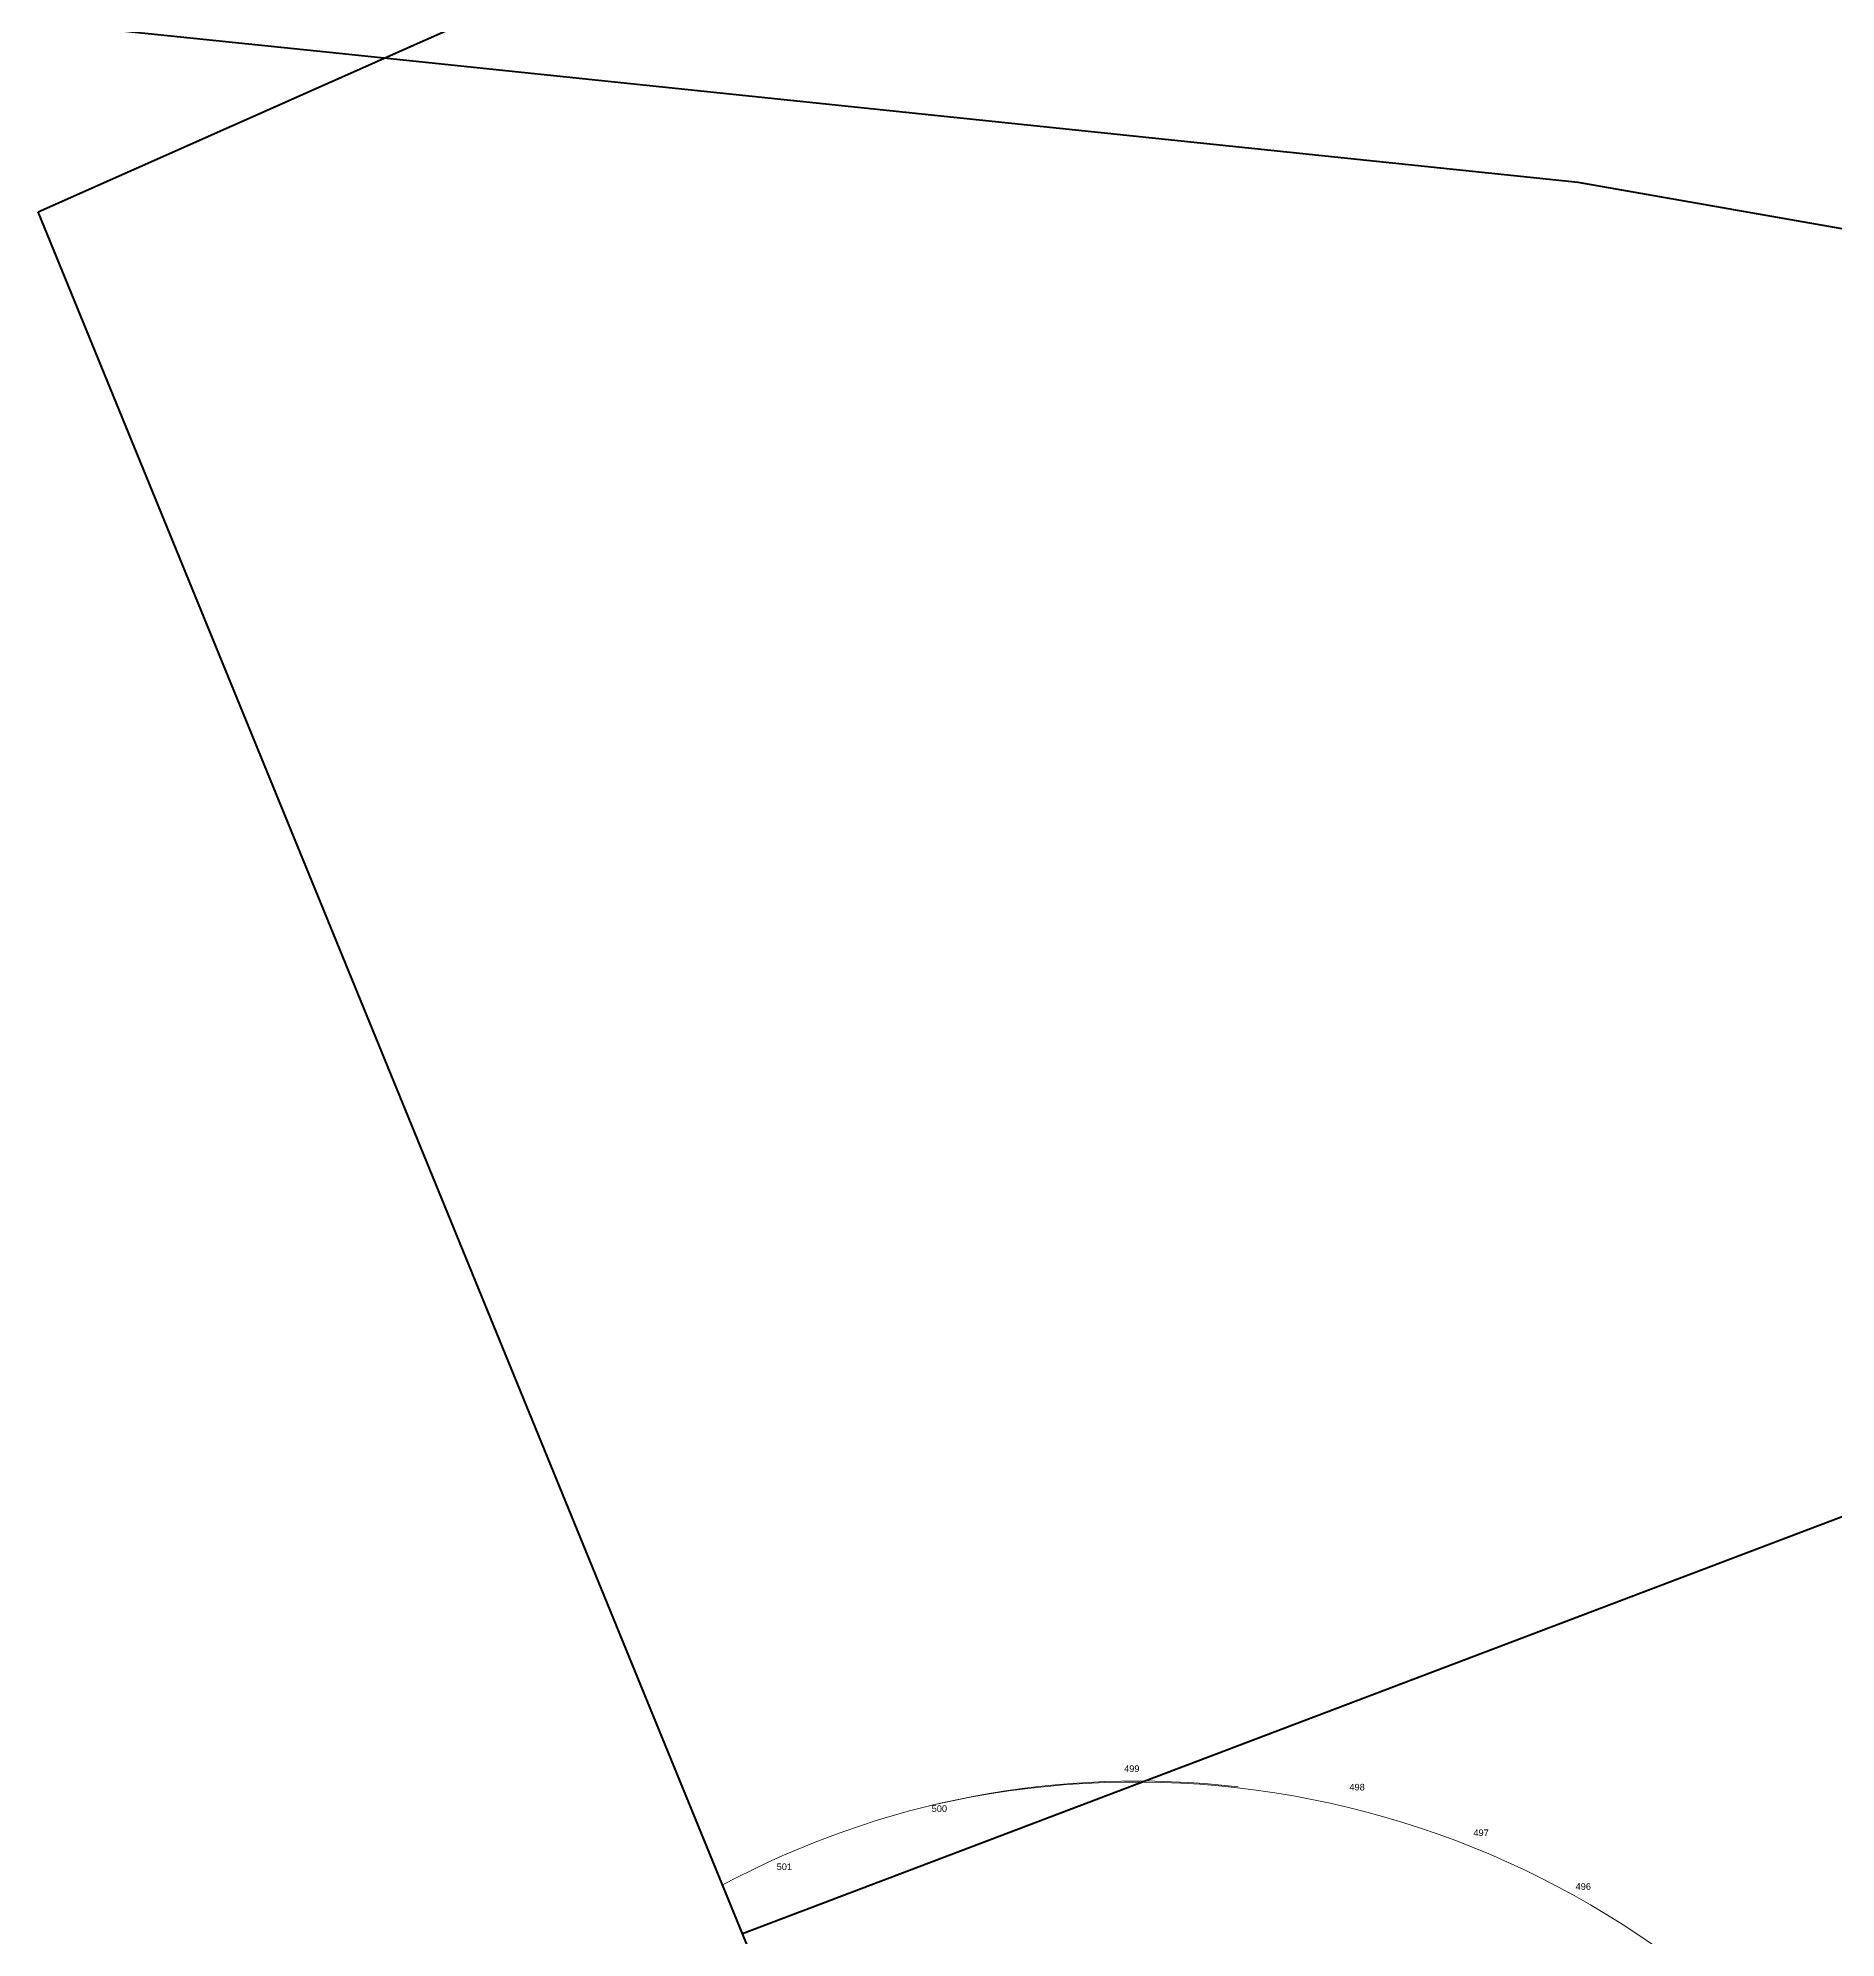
# Model space of a CAD drawing. Header units: metres. Extents: x 245232 to 248406, y 1633796 to 1637634.
# Drawn here: x 245335.4 to 245403.6, y 1637080.2 to 1637152.2 of the extents above; entities that cross this region are included whole.
import ezdxf
from ezdxf.enums import TextEntityAlignment as Align

# ---------------------------------------------------------------- set-up
doc = ezdxf.new("R2010")
doc.units = ezdxf.units.M
doc.header["$MEASUREMENT"] = 0
doc.layers.add('A_revoir_niveau_0', color=7, linetype='Continuous')
for name, color, linetype, lineweight in [('Emprise', 1, 'Continuous', 30), ('PUD YEUMBEUL NORD MALIKA TP', 7, 'Continuous', 0), ('Toponymie', 7, 'Continuous', 30)]:
    doc.layers.add(name, color=color, linetype=linetype, lineweight=lineweight)
doc.layers.add('Limites_Communes', color=7, linetype='Continuous', lineweight=211, plot=False)
doc.styles.add('Style-Arial', font='arial.ttf')

msp = doc.modelspace()

# ---------------------------------------------------------------- linework, layer by layer
at = {"layer": 'A_revoir_niveau_0', "color": 7, "linetype": 'Continuous', "lineweight": 13, "extrusion": (0, 0, -1)}
msp.add_arc((-245377.088, 1637052.898), 33.234, 61.81397, 96.63729, dxfattribs=at)
at = {"layer": 'A_revoir_niveau_0', "color": 7, "linetype": 'Continuous', "lineweight": 13}
msp.add_arc((245377.035, 1637051.823), 34.268, 309.04665, 103.02207, dxfattribs=at)
at = {"layer": 'Emprise', "color": 6, "lineweight": 53, "flags": 128}
msp.add_lwpolyline([(245362.141, 1637080.356), (245645.721, 1637187.856), (245764.441, 1637231.79), (245846.022, 1637262.063), (245926.872, 1637293.673), (245987.028, 1637318.254), (246628.867, 1637585.467)], dxfattribs=at)
at = {"layer": 'Limites_Communes', "color": 210, "lineweight": 80, "flags": 128}
msp.add_lwpolyline([(245735.191, 1636182.426), (245737.086, 1636220.967), (245735.256, 1636239.014), (245707.104, 1636298.228), (245667.831, 1636399.146), (245610.425, 1636525.307), (245591.962, 1636563.472), (245540.605, 1636669.631), (245473.018, 1636809.338), (245335.449, 1637145.601), (245779.45, 1637342.685), (245848.75, 1637373.75), (245979.171, 1637415.334), (246366.25, 1637538.75), (246605.272, 1637633.704), (246913.43, 1637003.726), (246928.908, 1636986.263), (246937.063, 1636946.102), (247273.698, 1636757.341)], dxfattribs=at)
at = {"layer": 'PUD YEUMBEUL NORD MALIKA TP', "color": 30, "linetype": 'Continuous', "lineweight": 40, "flags": 128}
msp.add_lwpolyline([(245863.399, 1637204.393), (245870.075, 1637120.625), (245850.16, 1637117.035), (245833.333, 1637106.981), (245796.714, 1637097.456), (245755.968, 1637080.205), (245723.054, 1637055.546), (245686.546, 1637038.54), (245638.045, 1637023.449), (245593.175, 1637067.271), (245575.149, 1637098.006), (245534.475, 1637160.275), (245481.061, 1637102.112), (245465.348, 1637118.386), (245430.554, 1637140.272), (245393.812, 1637146.702), (245346.857, 1637151.59), (245337.412, 1637152.573)], dxfattribs=at)

# ---------------------------------------------------------------- texts
at = {"layer": 'toponymie', "color": 7, "linetype": 'Continuous', "lineweight": 13, "style": 'Style-Arial'}
for s, p in [('499', (245376.604, 1637086.723)), ('499', (245376.604, 1637086.723)), ('499', (245376.604, 1637086.723)), ('498', (245385.142, 1637086.023)), ('498', (245385.142, 1637086.023)), ('498', (245385.142, 1637086.023)), ('500', (245369.313, 1637085.21)), ('500', (245369.313, 1637085.21)), ('500', (245369.313, 1637085.21)), ('497', (245389.841, 1637084.295)), ('497', (245389.841, 1637084.295)), ('497', (245389.841, 1637084.295)), ('501', (245363.439, 1637083.007)), ('501', (245363.439, 1637083.007)), ('501', (245363.439, 1637083.007)), ('496', (245393.713, 1637082.26)), ('496', (245393.713, 1637082.26)), ('496', (245393.713, 1637082.26))]:
    msp.add_text(s, height=0.25, dxfattribs=at).set_placement(p, align=Align.TOP_LEFT)

doc.saveas('drawing.dxf')
